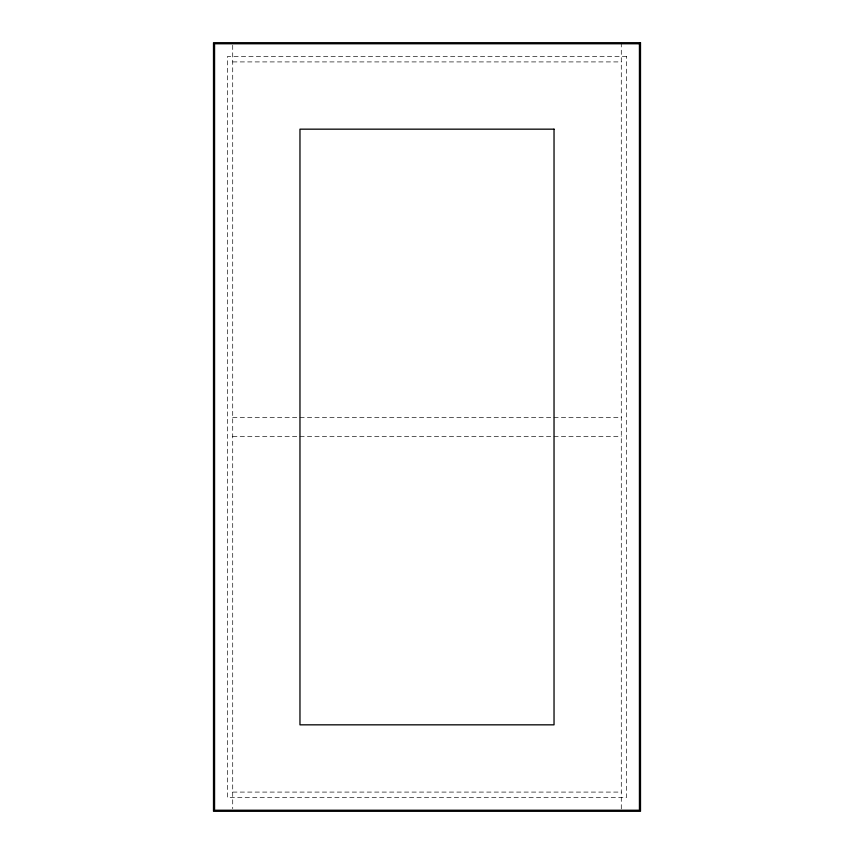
<?xml version="1.0" encoding="UTF-8"?>
<svg xmlns="http://www.w3.org/2000/svg" width="854" height="854" viewBox="0 0 854 854"><rect width="100%" height="100%" fill="white"/><g stroke="black" fill="none" stroke-linecap="round" stroke-linejoin="round"><path stroke-width="0.64" stroke-dasharray="4.27 3.2" d="M232.715 61.915L621.285 61.915M232.715 417.392L621.285 417.392M232.715 436.607L621.285 436.607M232.715 792.085L621.285 792.085M621.285 42.7L621.285 811.3M232.715 45.262L232.715 808.738M626.622 56.577L227.377 56.577L227.377 797.422L626.622 797.422L626.622 56.577"/><path stroke-width="1.28" d="M640.5 42.7L213.5 42.7L213.5 811.3L640.5 811.3L640.5 42.7M639.432 43.767L214.567 43.767L214.567 810.232L639.432 810.232L639.432 43.767M554.032 129.167L299.967 129.167L299.967 724.832L554.032 724.832L554.032 129.167"/></g></svg>
